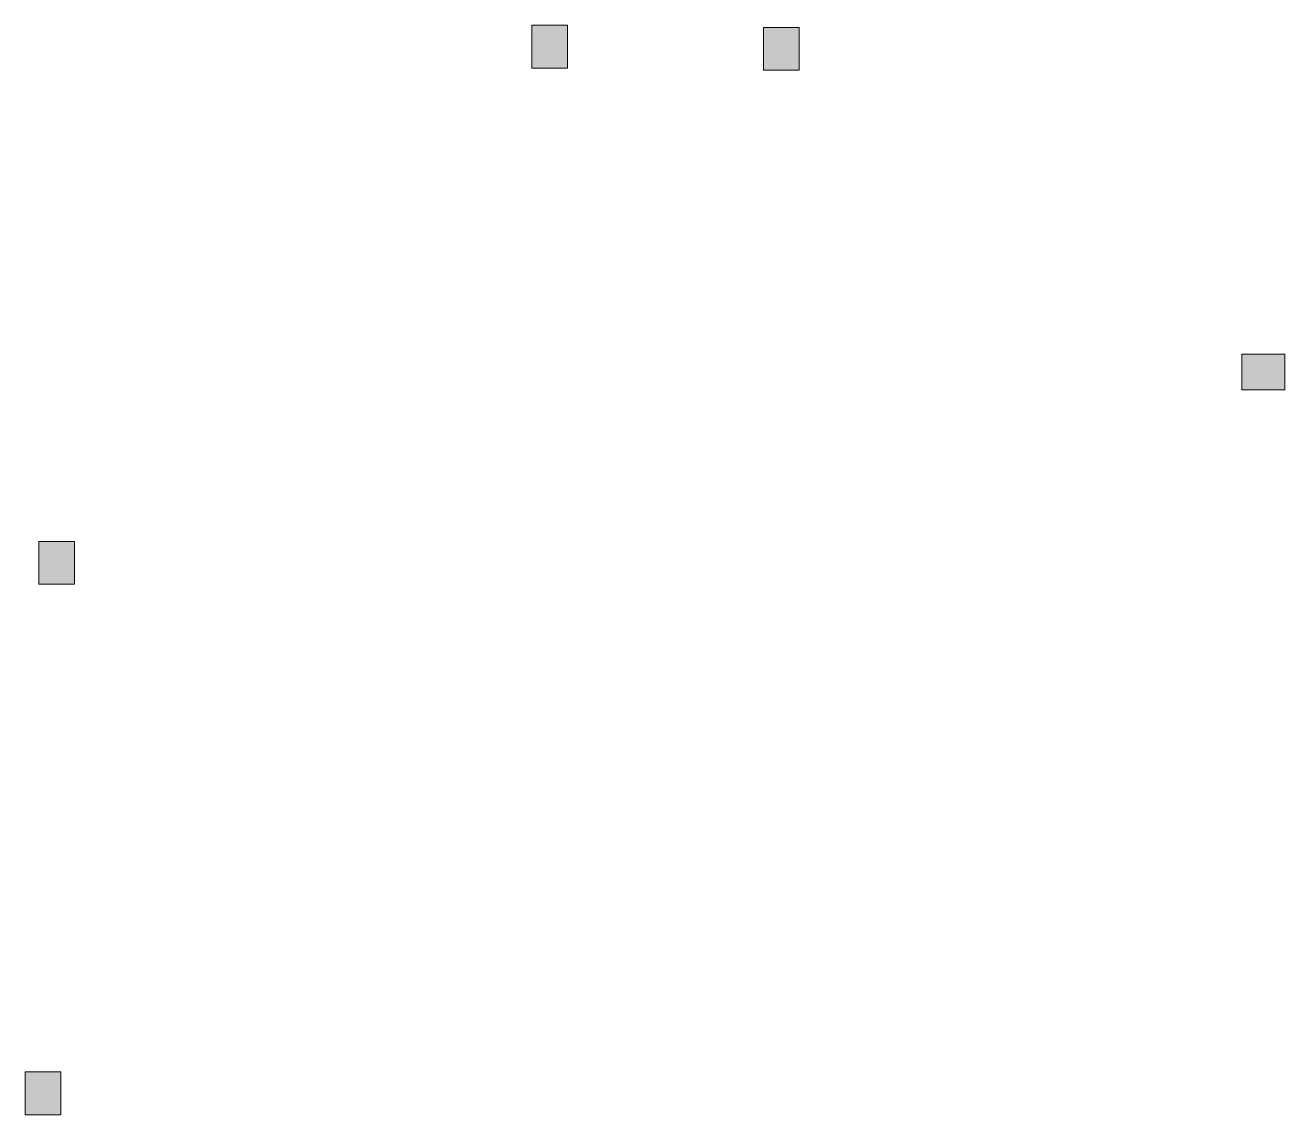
# Model space of a CAD drawing. Extents: x 34793 to 531248, y -40792 to 70197.
# Drawn here: x 34793 to 52404, y -40792 to -25563 of the extents above.
import ezdxf

# ---------------------------------------------------------------- set-up
doc = ezdxf.new("R2010")
doc.units = 0
doc.header["$MEASUREMENT"] = 0
doc.layers.add('0_Ном_пера__10', color=134, linetype='Continuous', lineweight=18)
doc.layers.add('0_Ном_пера__19', color=255, linetype='Continuous', lineweight=0)

# ---------------------------------------------------------------- blocks, each defined once
blk = doc.blocks.new('Машина стиральная 01 12', base_point=(133391, 87179))
at = {"layer": '0_Ном_пера__19', "linetype": 'Continuous'}
blk.add_hatch(color=256, dxfattribs=at).paths.add_polyline_path([(133391, 87779), (133391, 87179), (133891, 87179), (133891, 87779)], flags=0)
at = {"layer": '0_Ном_пера__10', "linetype": 'Continuous'}
for p, q in [((133391, 87779), (133391, 87179)), ((133891, 87779), (133391, 87779)), ((133891, 87179), (133891, 87779)), ((133391, 87179), (133891, 87179))]:
    blk.add_line(p, q, dxfattribs=at)
blk = doc.blocks.new('Машина стиральная 01 12_2', base_point=(133391, 87179))
at = {"layer": '0_Ном_пера__19', "linetype": 'Continuous'}
blk.add_hatch(color=256, dxfattribs=at).paths.add_polyline_path([(133391, 87779), (133391, 87179), (133891, 87179), (133891, 87779)], flags=0)
at = {"layer": '0_Ном_пера__10', "linetype": 'Continuous'}
for p, q in [((133391, 87779), (133391, 87179)), ((133891, 87779), (133391, 87779)), ((133891, 87179), (133891, 87779)), ((133391, 87179), (133891, 87179))]:
    blk.add_line(p, q, dxfattribs=at)

msp = doc.modelspace()

# ---------------------------------------------------------------- block references
at = {"linetype": 'Continuous'}
for p in [(41874.4, -26162.9), (45114.2, -26192.9), (34984.2, -33376.9), (34792.8, -40792.1)]:
    msp.add_blockref('Машина стиральная 01 12', p, dxfattribs=at)
at = {"linetype": 'Continuous', "rotation": 90}
msp.add_blockref('Машина стиральная 01 12_2', (52404.2, -30660.1), dxfattribs=at)

doc.saveas('drawing.dxf')
